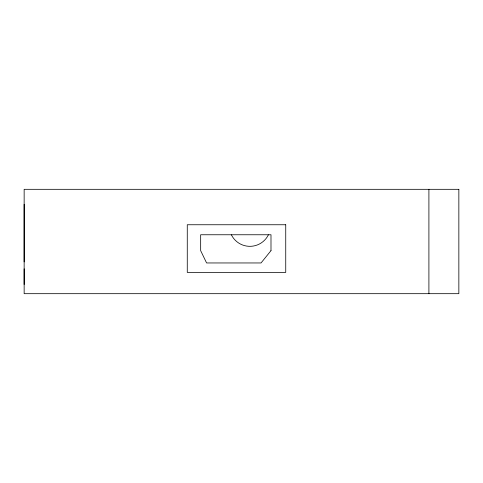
<?xml version="1.0" encoding="UTF-8"?>
<svg xmlns="http://www.w3.org/2000/svg" width="483" height="483" viewBox="0 0 483 483"><rect width="100%" height="100%" fill="white"/><g stroke="black" fill="none" stroke-linecap="round" stroke-linejoin="round"><path stroke-width="0.72" d="M24.15 284.487L24.15 268.796M24.15 261.913L24.15 204.285M428.904 189.318L428.904 293.682M268.409 234.829A20.648 20.648 0 0 1 231.381 234.829M270.993 250.647L261.037 262.957L206.585 262.957L200.662 250.647L200.662 234.762L270.993 234.762L270.993 250.647M458.85 189.318L24.15 189.318L24.15 293.682L458.85 293.682L458.85 189.318M285.737 224.752L187.271 224.752L187.271 272.4L285.737 272.4L285.737 224.752"/></g></svg>
